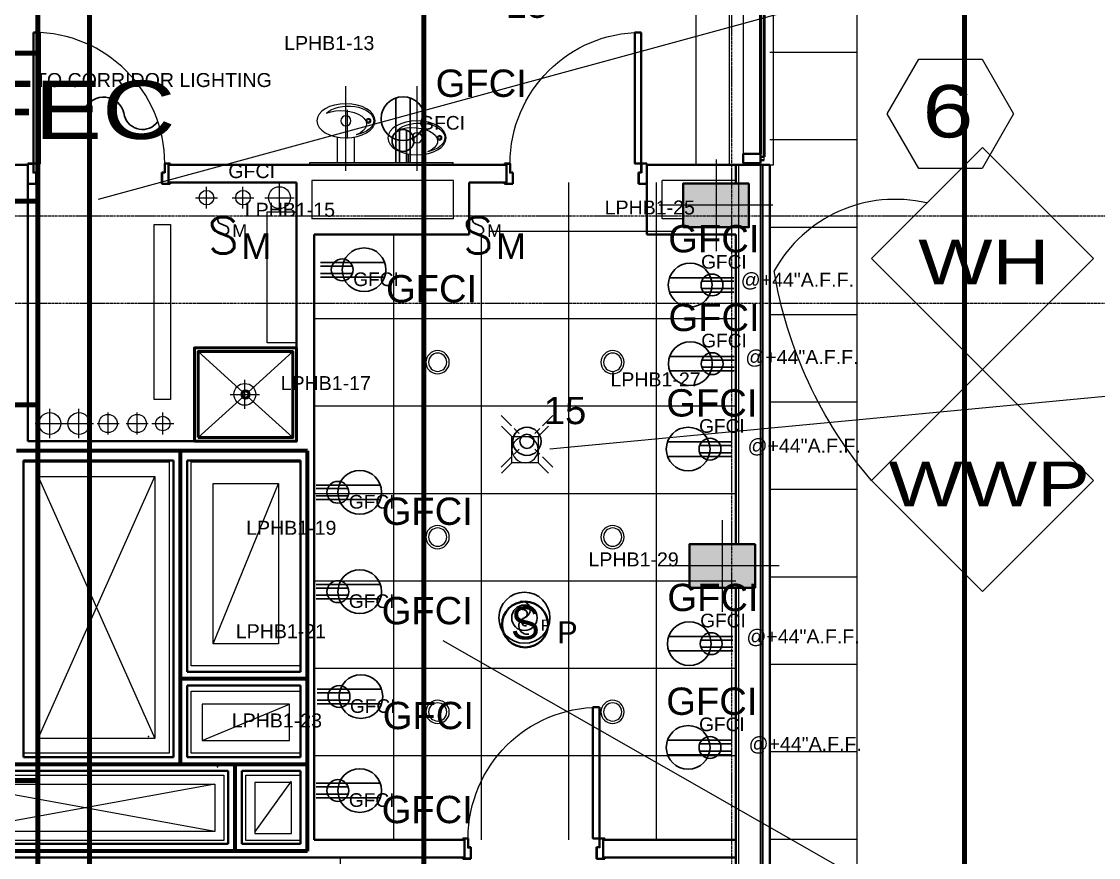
# Model space of a CAD drawing. Header units: inches. Extents: x -40190 to 0, y -3216 to 2257.
# Drawn here: x -28399.5 to -28104.1, y 751 to 980.5 of the extents above; entities that cross this region are included whole.
import ezdxf
from ezdxf.enums import TextEntityAlignment as Align

# ---------------------------------------------------------------- set-up
doc = ezdxf.new("R2010")
doc.units = ezdxf.units.IN
doc.header["$LTSCALE"] = 0.5
doc.header["$MEASUREMENT"] = 0
doc.linetypes.add('A113$0$CENTER', pattern=[2, 1.25, -0.25, 0.25, -0.25])
doc.linetypes.add('A113$0$DGN Style 4', pattern=[277.835214, 138.830838, -69.415419, 0.173539, -69.415419])
for name, color, linetype in [('0 @ 48', 7, 'Continuous'), ('0 @ 96', 7, 'Continuous'), ('A113$0$A roof pave', 8, 'Continuous'), ('A113$0$A-ANNO-IDEN', 8, 'Continuous'), ('A113$0$A-ANNO-PATT-13-14', 8, 'Continuous'), ('A113$0$A-ANNO-TEXT', 8, 'Continuous'), ('A113$0$A-COLS-COLS13-14', 8, 'Continuous'), ('A113$0$A-DOOR', 8, 'Continuous'), ('A113$0$A-DOOR-FRAM', 8, 'Continuous'), ('A113$0$A-FLOR-CURB', 8, 'Continuous'), ('A113$0$A-FLOR-PFIX', 8, 'Continuous'), ('A113$0$A-FLOR-SLAB', 8, 'Continuous'), ('A113$0$A-FLOR-SLEEVE', 8, 'Continuous'), ('A113$0$A-FLOR-SPCL', 8, 'Continuous'), ('A113$0$A-FLOR-STRS', 8, 'Continuous'), ('A113$0$A-GLAZ', 8, 'Continuous'), ('A113$0$A-GRID-GRDP0-15', 8, 'Continuous'), ('A113$0$A-HVAC-RDFF', 8, 'Continuous'), ('A113$0$A-WALL-EXTR', 8, 'Continuous'), ('A113$0$A-WALL-FIRE', 8, 'Continuous'), ('A113$0$A-WALL-FULL-EXTR', 8, 'Continuous'), ('A113$0$A-WALL-FULL-INTR', 8, 'Continuous'), ('A113$0$A-WALL-INTR', 8, 'Continuous'), ('A113$0$M-HVAC-Supp', 8, 'Continuous'), ('A613$0$A-ANNO-REVS-BULL', 8, 'Continuous'), ('A613$0$A-CLNG-LITE', 3, 'Continuous'), ('A613$0$A-CLNG-PATT', 8, 'Continuous'), ('A613$0$br613 - E-Lite', 8, 'Continuous'), ('A613$0$Level 30', 8, 'Continuous'), ('E-FIRE', 234, 'Continuous'), ('E-FIRE @ 48', 234, 'Continuous'), ('E-FIRE @ 96', 234, 'Continuous'), ('E-Lite-Circ', 52, 'Continuous'), ('E-Lite-Swch', 53, 'Continuous'), ('E-Lite-Swch @ 48', 53, 'Continuous'), ('E-Lite-Swch @ 96', 53, 'Continuous'), ('E-Powr-Devc', 233, 'Continuous'), ('E-Powr-Devc @ 48', 233, 'Continuous'), ('E-Powr-Devc @ 96', 233, 'Continuous'), ('E-TEXT', 6, 'Continuous'), ('XREF', 7, 'Continuous')]:
    doc.layers.add(name, color=color, linetype=linetype)
doc.layers.add('E-Fire-Covr', color=240, linetype='Continuous', lineweight=70, plot=False)
doc.styles.add('A113$0$style-Arial', font='arial.ttf')
doc.styles.add('A113$0$style-WORKING', font='WORKING.shx')
doc.styles.add('A613$0$style-Arial', font='arial.ttf')
doc.styles.add('M08', font='arial.ttf', dxfattribs={"height": 7.68})
doc.styles.add('MAMEP ANNO', font='arial.ttf', dxfattribs={"height": 0.101562})
doc.styles.get("Standard").update_dxf_attribs({"font": 'simplex.shx'})

# ---------------------------------------------------------------- blocks, each defined once
blk = doc.blocks.new('A113$0$roof5win_24')
at = {"layer": 'A113$0$A-GLAZ', "linetype": 'Continuous', "lineweight": 30}
for p, q in [((4.75, 0), (0, 0)), ((0, 0), (0, -2.5)), ((4.75, 0), (4.75, -2.5)), ((4.75, -2.5), (0, -2.5)), ((5.75, -0.81), (4.75, -0.81)), ((5.75, -1.69), (4.75, -1.69))]:
    blk.add_line(p, q, dxfattribs=at)
at = {"layer": 'A113$0$A-GLAZ', "linetype": 'Continuous', "lineweight": 0}
for p, q in [((0, -2.5), (0, -59.19)), ((5.75, -1.69), (5.75, -0.81))]:
    blk.add_line(p, q, dxfattribs=at)
at = {"layer": 'A113$0$A-GLAZ', "linetype": 'Continuous', "lineweight": 40}
for p, q in [((4.75, -2.5), (4.75, -59.19)), ((5.75, -1.69), (5.75, -60))]:
    blk.add_line(p, q, dxfattribs=at)
blk = doc.blocks.new('A113$0$36D478_15')
at = {"layer": 'A113$0$A-DOOR', "linetype": 'Continuous', "lineweight": 0}
blk.add_arc((0.85, 5.25), 36, 0, 90, dxfattribs=at)
at = {"layer": 'A113$0$A-DOOR', "linetype": 'Continuous', "lineweight": 30}
blk.add_3dface([(0.85, 41.25), (2.6, 41.25), (2.6, 5.25), (0.85, 5.25)], dxfattribs=at)
at = {"layer": 'A113$0$A-DOOR-FRAM', "linetype": 'Continuous', "lineweight": 30}
for p, q in [((-0.65, 5.25), (0.85, 5.25)), ((-0.65, 5.25), (-0.65, 4.88)), ((0.85, 5.25), (0.85, 2.83)), ((38.35, 5.25), (36.85, 5.25)), ((36.85, 5.25), (36.85, 2.83)), ((38.35, 5.25), (38.35, 4.88)), ((-0.65, -0.37), (-0.65, 0)), ((0.85, 2.83), (1.6, 2.83)), ((1.6, 2.83), (1.6, -0.37)), ((36.85, 2.83), (36.1, 2.83)), ((36.1, 2.83), (36.1, -0.37)), ((38.35, -0.37), (38.35, 0)), ((1.6, -0.37), (-0.65, -0.37)), ((36.1, -0.37), (38.35, -0.37))]:
    blk.add_line(p, q, dxfattribs=at)
at = {"layer": 'A113$0$A-DOOR-FRAM', "linetype": 'Continuous', "lineweight": 13}
for p, q in [((-0.65, 4.88), (-0.5, 4.88)), ((-0.5, 5.1), (0.7, 5.1)), ((-0.5, 5.1), (-0.5, 4.88)), ((0.7, 5.1), (0.7, 2.68)), ((38.2, 5.1), (37, 5.1)), ((37, 5.1), (37, 2.68)), ((38.2, 5.1), (38.2, 4.88)), ((38.35, 4.88), (38.2, 4.88)), ((-0.5, 0), (-0.65, 0)), ((-0.5, -0.22), (-0.5, 0)), ((0.7, 2.68), (1.45, 2.68)), ((1.45, 2.68), (1.45, -0.22)), ((37, 2.68), (36.25, 2.68)), ((36.25, 2.68), (36.25, -0.22)), ((38.2, -0.22), (38.2, 0)), ((38.2, 0), (38.35, 0)), ((1.45, -0.22), (-0.5, -0.22)), ((36.25, -0.22), (38.2, -0.22))]:
    blk.add_line(p, q, dxfattribs=at)
blk = doc.blocks.new('A113$0$36D478_19')
at = {"layer": 'A113$0$A-DOOR', "linetype": 'Continuous', "lineweight": 0, "extrusion": (0, 0, -1)}
blk.add_arc((0.85, 5.25), 36, 0, 90, dxfattribs=at)
at = {"layer": 'A113$0$A-DOOR', "linetype": 'Continuous', "lineweight": 30}
blk.add_3dface([(-0.85, 41.25), (-2.6, 41.25), (-2.6, 5.25), (-0.85, 5.25)], dxfattribs=at)
at = {"layer": 'A113$0$A-DOOR-FRAM', "linetype": 'Continuous', "lineweight": 30}
for p, q in [((-38.35, 5.25), (-36.85, 5.25)), ((-38.35, 5.25), (-38.35, 4.88)), ((-36.85, 5.25), (-36.85, 2.83)), ((0.65, 5.25), (-0.85, 5.25)), ((-0.85, 5.25), (-0.85, 2.83)), ((0.65, 5.25), (0.65, 4.88)), ((-38.35, -0.37), (-38.35, 0)), ((-36.85, 2.83), (-36.1, 2.83)), ((-36.1, 2.83), (-36.1, -0.37)), ((-0.85, 2.83), (-1.6, 2.83)), ((-1.6, 2.83), (-1.6, -0.37)), ((0.65, -0.37), (0.65, 0)), ((-36.1, -0.37), (-38.35, -0.37)), ((-1.6, -0.37), (0.65, -0.37))]:
    blk.add_line(p, q, dxfattribs=at)
at = {"layer": 'A113$0$A-DOOR-FRAM', "linetype": 'Continuous', "lineweight": 13}
for p, q in [((-38.35, 4.88), (-38.2, 4.88)), ((-38.2, 5.1), (-37, 5.1)), ((-38.2, 5.1), (-38.2, 4.88)), ((-37, 5.1), (-37, 2.68)), ((0.5, 5.1), (-0.7, 5.1)), ((-0.7, 5.1), (-0.7, 2.68)), ((0.5, 5.1), (0.5, 4.88)), ((0.65, 4.88), (0.5, 4.88)), ((-38.2, 0), (-38.35, 0)), ((-38.2, -0.22), (-38.2, 0)), ((-37, 2.68), (-36.25, 2.68)), ((-36.25, 2.68), (-36.25, -0.22)), ((-0.7, 2.68), (-1.45, 2.68)), ((-1.45, 2.68), (-1.45, -0.22)), ((0.5, -0.22), (0.5, 0)), ((0.5, 0), (0.65, 0)), ((-36.25, -0.22), (-38.2, -0.22)), ((-1.45, -0.22), (0.5, -0.22))]:
    blk.add_line(p, q, dxfattribs=at)
blk = doc.blocks.new('*U606')
at = {"layer": 'A113$0$A-FLOR-SLAB', "linetype": 'Continuous', "lineweight": 0}
blk.add_3dface([(-7.5, 9), (7.5, 9), (7.5, -9), (-7.5, -9)], dxfattribs=at)
at = {"layer": 'A113$0$A-HVAC-RDFF', "lineweight": 0}
blk.add_line((-5, -6.66), (5, 7.34), dxfattribs=at)
at = {"layer": 'A113$0$A-HVAC-RDFF', "lineweight": 13}
blk.add_3dface([(5, 7), (-5, 7), (-5, -7), (5, -7)], dxfattribs=at)
blk = doc.blocks.new('*U607')
at = {"layer": 'A113$0$A-FLOR-SLAB', "linetype": 'Continuous', "lineweight": 0}
blk.add_3dface([(-15, 8.5), (15, 8.5), (15, -8.5), (-15, -8.5)], dxfattribs=at)
at = {"layer": 'A113$0$A-HVAC-RDFF', "lineweight": 0}
blk.add_line((-12, -5), (12, 5), dxfattribs=at)
at = {"layer": 'A113$0$A-HVAC-RDFF', "lineweight": 13}
blk.add_3dface([(12, 5), (-12, 5), (-12, -5), (12, -5)], dxfattribs=at)
blk = doc.blocks.new('*U608')
at = {"layer": 'A113$0$A-FLOR-SLAB', "linetype": 'Continuous', "lineweight": 0}
blk.add_3dface([(-15, 28), (15, 28), (15, -28), (-15, -28)], dxfattribs=at)
at = {"layer": 'A113$0$A-HVAC-RDFF', "lineweight": 0}
blk.add_line((-9, -22), (9, 22), dxfattribs=at)
at = {"layer": 'A113$0$A-HVAC-RDFF', "lineweight": 13}
blk.add_3dface([(-9, 22), (9, 22), (9, -22), (-9, -22)], dxfattribs=at)
blk = doc.blocks.new('*U609')
at = {"layer": 'A113$0$A-FLOR-SLAB', "linetype": 'Continuous', "lineweight": 0}
blk.add_3dface([(-20, 40), (20, 40), (20, -40), (-20, -40)], dxfattribs=at)
at = {"layer": 'A113$0$A-HVAC-RDFF', "lineweight": 0}
for p, q in [((-16, -36), (16, 36)), ((-16, 36), (16, -36))]:
    blk.add_line(p, q, dxfattribs=at)
blk.add_point((14.28, -35.44), dxfattribs=at)
at = {"layer": 'A113$0$A-HVAC-RDFF', "lineweight": 13}
blk.add_3dface([(-16, 36), (16, 36), (16, -36), (-16, -36)], dxfattribs=at)
blk = doc.blocks.new('*U614')
at = {"layer": 'A113$0$A-FLOR-PFIX', "linetype": 'A113$0$DGN Style 4', "lineweight": 0}
for p, q in [((-9.75, -11.62), (-9.75, 11.62)), ((9.75, -11.62), (9.75, 11.62))]:
    blk.add_line(p, q, dxfattribs=at)
at = {"layer": 'A113$0$A-FLOR-PFIX', "linetype": 'Continuous', "lineweight": 13}
for p, q in [((-3.93, 1.61), (-3.93, 2.6)), ((-2.91, 2.1), (-3.93, 2.6)), ((-3.93, 1.61), (-2.91, 2.1)), ((-12.06, -9.38), (-12.06, -2.38)), ((-7.44, -9.38), (-7.44, -2.38)), ((15.57, -3.08), (15.57, -2.09)), ((16.59, -2.58), (15.57, -2.09)), ((15.57, -3.08), (16.59, -2.58)), ((7.44, -9.38), (7.44, -7.07)), ((12.06, -9.38), (12.06, -7.07)), ((-19.62, -9.38), (19.63, -9.38)), ((-19.62, -10.01), (-19.62, -9.38)), ((-19.62, -10.01), (19.63, -10.01)), ((19.63, -10.01), (19.63, -9.38))]:
    blk.add_line(p, q, dxfattribs=at)
at = {"layer": 'A113$0$A-FLOR-PFIX', "linetype": 'Continuous', "lineweight": 13, "extrusion": (0, 0, -1)}
for centre, radius in [((9.75, 2.1), 1.38), ((3.54, 2.1), 0.63), ((-9.75, -2.58), 1.38), ((-15.96, -2.58), 0.63)]:
    blk.add_circle(centre, radius, dxfattribs=at)
for centre in [(-9.75, 2.1), (9.75, -2.58)]:
    blk.add_ellipse(centre, major_axis=(8, 0), ratio=0.585946, dxfattribs=at)
for centre, major_axis, ratio, start_param, end_param in [((-9.12, 2.1), (-7, 0), 0.579895, 0.54426, 4.392868), ((-11.05, 1.21), (-6.95, 0), 0.529869, 0.947442, 4.07663), ((10.38, -2.58), (-7, 0), 0.579895, 0.54426, 4.392868), ((8.45, -3.47), (-6.95, 0), 0.529869, 0.947442, 4.07663)]:
    blk.add_ellipse(centre, major_axis=major_axis, ratio=ratio, start_param=start_param, end_param=end_param, dxfattribs=at)
blk = doc.blocks.new('*D625', base_point=(0, 0))
at = {"layer": 'A113$0$A-FLOR-SLEEVE', "linetype": 'Continuous', "lineweight": 0}
for p, q in [((0, -3), (0, 3)), ((-3, 0), (3, 0))]:
    blk.add_line(p, q, dxfattribs=at)
blk = doc.blocks.new('*U624')
at = {"layer": 'A113$0$A-FLOR-SLEEVE', "linetype": 'Continuous', "lineweight": 13}
blk.add_circle((0, 0), 2, dxfattribs=at)
at = {"layer": 'A113$0$A-FLOR-SLEEVE', "linetype": 'Continuous', "lineweight": 0}
blk.add_blockref('*D625', (0, 0), dxfattribs=at)
blk = doc.blocks.new('*D616', base_point=(0, 0))
at = {"layer": 'A113$0$A-FLOR-SLEEVE', "linetype": 'Continuous', "lineweight": 0}
for p, q in [((0, -4), (0, 4)), ((-4, 0), (4, 0))]:
    blk.add_line(p, q, dxfattribs=at)
blk = doc.blocks.new('*U615')
at = {"layer": 'A113$0$A-FLOR-SLEEVE', "linetype": 'Continuous', "lineweight": 13}
blk.add_circle((0, 0), 3, dxfattribs=at)
at = {"layer": 'A113$0$A-FLOR-SLEEVE', "linetype": 'Continuous', "lineweight": 0}
blk.add_blockref('*D616', (0, 0), dxfattribs=at)
blk = doc.blocks.new('*D627', base_point=(0, 0))
at = {"layer": 'A113$0$A-FLOR-SLEEVE', "linetype": 'Continuous', "lineweight": 0}
for p, q in [((0, -3), (0, 3)), ((-3, 0), (3, 0))]:
    blk.add_line(p, q, dxfattribs=at)
blk = doc.blocks.new('*U626')
at = {"layer": 'A113$0$A-FLOR-SLEEVE', "linetype": 'Continuous', "lineweight": 13}
blk.add_circle((0, 0), 2.5, dxfattribs=at)
at = {"layer": 'A113$0$A-FLOR-SLEEVE', "linetype": 'Continuous', "lineweight": 0}
blk.add_blockref('*D627', (0, 0), dxfattribs=at)
blk = doc.blocks.new('A113')
at = {"layer": 'A113$0$A roof pave', "lineweight": 13}
blk.add_line((-21386.535, 204.0948, -2660.425), (-21386.535, 1091.4901, -2660.425), dxfattribs=at)
at = {"layer": 'A113$0$A roof pave', "lineweight": 0}
for p, q in [((-21410.535, 972.0948, -2660.425), (-21386.535, 972.0948, -2660.425)), ((-21410.535, 948.0948, -2660.425), (-21386.535, 948.0948, -2660.425)), ((-21410.535, 924.0948, -2660.425), (-21386.535, 924.0948, -2660.425)), ((-21410.535, 900.0948, -2660.425), (-21386.535, 900.0948, -2660.425)), ((-21410.535, 876.0948, -2660.425), (-21386.535, 876.0948, -2660.425)), ((-21410.535, 852.0948, -2660.425), (-21386.535, 852.0948, -2660.425)), ((-21410.535, 828.0948, -2660.425), (-21386.535, 828.0948, -2660.425)), ((-21410.535, 804.0948, -2660.425), (-21386.535, 804.0948, -2660.425)), ((-21410.535, 780.0948, -2660.425), (-21386.535, 780.0948, -2660.425)), ((-21410.535, 756.0948, -2660.425), (-21386.535, 756.0948, -2660.425))]:
    blk.add_line(p, q, dxfattribs=at)
at = {"layer": 'A113$0$A-ANNO-IDEN', "lineweight": 0}
blk.add_line((-21018.6611, 905.9973), (-21470.8857, 863.0899), dxfattribs=at)
at = {"layer": 'A113$0$A-ANNO-IDEN', "lineweight": 0, "flags": 128}
blk.add_lwpolyline([(-20960.3647, 1090.6404), (-21012.3534, 1090.6404), (-21594.7101, 931.6173)], dxfattribs=at)
at = {"layer": 'A113$0$A-ANNO-PATT-13-14', "lineweight": 0}
for points in [[(-21434.2609, 936.0599, -4909.5523), (-21434.2609, 924.06, -4909.5523), (-21416.2609, 936.0599, -4909.5523), (-21416.2609, 924.06, -4909.5523)], [(-21432.5351, 837.0599, -4909.5523), (-21432.5351, 825.06, -4909.5523), (-21414.5351, 837.0599, -4909.5523), (-21414.5351, 825.06, -4909.5523)]]:
    blk.add_solid(points, dxfattribs=at)
at = {"layer": 'A113$0$A-ANNO-TEXT', "lineweight": 0}
blk.add_line((-21500.2444, 810.626), (-21261.7855, 674.4757), dxfattribs=at)
blk.add_ellipse((-21376.0587, 893.7074), major_axis=(-37.9984, 0), ratio=0.99992395, start_param=4.48249437, end_param=5.77908555, dxfattribs=at)
at = {"layer": 'A113$0$A-ANNO-TEXT', "lineweight": 0, "extrusion": (0, 0, -1)}
blk.add_ellipse((-21292.8454, 931.1367), major_axis=(-63.8346, 99.3284), ratio=0.99964664, start_param=4.57727747, end_param=5.12113066, dxfattribs=at)
at = {"layer": 'A113$0$A-ANNO-TEXT', "lineweight": 13}
for points in [[(-21352.1645, 884.9973), (-21321.6939, 915.4679), (-21352.1645, 945.9386), (-21382.6351, 915.4679)], [(-21352.1645, 824.056), (-21321.6939, 854.5266), (-21352.1645, 884.9973), (-21382.6351, 854.5266)]]:
    blk.add_3dface(points, dxfattribs=at)
at = {"layer": 'A113$0$A-COLS-COLS13-14', "lineweight": 13}
for p, q in [((-21425.2609, 942.6353, -4909.5523), (-21425.2609, 917.4846, -4909.5523)), ((-21409.6856, 930.06, -4909.5523), (-21440.8362, 930.06, -4909.5523)), ((-21423.5351, 843.6353, -4909.5523), (-21423.5351, 818.4846, -4909.5523)), ((-21407.9597, 831.06, -4909.5523), (-21439.1104, 831.06, -4909.5523))]:
    blk.add_line(p, q, dxfattribs=at)
at = {"layer": 'A113$0$A-COLS-COLS13-14', "lineweight": 30}
for points in [[(-21416.2609, 936.0599, -4909.5523), (-21416.2609, 924.06, -4909.5523), (-21434.2609, 924.06, -4909.5523), (-21434.2609, 936.0599, -4909.5523)], [(-21414.5351, 837.0599, -4909.5523), (-21414.5351, 825.06, -4909.5523), (-21432.5351, 825.06, -4909.5523), (-21432.5351, 837.0599, -4909.5523)]]:
    blk.add_3dface(points, dxfattribs=at)
at = {"layer": 'A113$0$A-FLOR-CURB', "lineweight": 0}
for p, q in [((-21419.0344, 837.0599, 1992.7541), (-21419.0341, 941.1564, 1992.7541)), ((-21413.0357, 437.6309, 1992.7541), (-21413.0341, 941.1564, 1992.7541)), ((-21419.0348, 710.0949, 1992.7541), (-21419.0344, 825.06, 1992.7541))]:
    blk.add_line(p, q, dxfattribs=at)
at = {"layer": 'A113$0$A-FLOR-PFIX', "lineweight": 0}
for p, q in [((-21567.3299, 889.9231, 1992.7541), (-21555.1029, 878.8026, 1992.7541)), ((-21541.3513, 889.9231, 1992.7541), (-21553.5939, 878.7883, 1992.7541)), ((-21555.0873, 877.43, 1992.7541), (-21567.3299, 866.2952, 1992.7541)), ((-21553.5862, 877.423, 1992.7541), (-21541.3513, 866.2952, 1992.7541))]:
    blk.add_line(p, q, dxfattribs=at)
at = {"layer": 'A113$0$A-FLOR-PFIX', "lineweight": 40}
blk.add_circle((-21554.3406, 878.1092, 1992.7541), 1.0105, dxfattribs=at)
for points in [[(-21568.3299, 865.2952, 1992.7541), (-21540.3513, 865.2952, 1992.7541), (-21540.3513, 890.9231, 1992.7541), (-21568.3299, 890.9231, 1992.7541)], [(-21567.3299, 866.2952, 1992.7541), (-21541.3513, 866.2952, 1992.7541), (-21541.3513, 889.9231, 1992.7541), (-21567.3299, 889.9231, 1992.7541)]]:
    blk.add_3dface(points, dxfattribs=at)
at = {"layer": 'A113$0$A-FLOR-SLAB', "lineweight": 0}
blk.add_point((-21562.0442, 775.9104, 1992.7541), dxfattribs=at)
blk.add_3dface([(-21636.2736, 773.6574, 1992.7541), (-21560.2736, 773.6574, 1992.7541), (-21560.2736, 755.6574, 1992.7541), (-21636.2736, 755.6574, 1992.7541)], dxfattribs=at)
at = {"layer": 'A113$0$A-FLOR-SPCL', "lineweight": 13}
blk.add_3dface([(-21548.3568, 928.2854, 1992.7541), (-21540.3568, 928.2854, 1992.7541), (-21540.3568, 892.2854, 1992.7541), (-21548.3568, 892.2854, 1992.7541)], dxfattribs=at)
at = {"layer": 'A113$0$A-FLOR-STRS', "lineweight": 13}
blk.add_line((-21528.3576, 751.0246, 1992.7541), (-21528.3576, 665.0179, 1992.7541), dxfattribs=at)
at = {"layer": 'A113$0$A-GLAZ', "lineweight": 30}
for p, q in [((-21413.035, 944.1543, 1992.7541), (-21417.785, 944.1543, 1992.7541)), ((-21417.785, 944.1543, 1992.7541), (-21417.785, 941.6543, 1992.7541)), ((-21413.035, 944.1543, 1992.7541), (-21413.035, 941.6543, 1992.7541)), ((-21412.035, 943.3418, 1992.7541), (-21413.035, 943.3418, 1992.7541)), ((-21412.035, 942.4668, 1992.7541), (-21413.035, 942.4668, 1992.7541)), ((-21413.035, 941.6543, 1992.7541), (-21417.785, 941.6543, 1992.7541))]:
    blk.add_line(p, q, dxfattribs=at)
at = {"layer": 'A113$0$A-GLAZ', "lineweight": 0}
blk.add_line((-21412.035, 942.4668, 1992.7541), (-21412.035, 943.3418, 1992.7541), dxfattribs=at)
at = {"layer": 'A113$0$A-GRID-GRDP0-15', "linetype": 'A113$0$CENTER', "lineweight": 0}
for p, q in [((-21421.0236, 2113.2362), (-21421.0236, -676.9042)), ((-24110.5721, 927.1574), (-20437.5384, 927.1574)), ((-23884.5631, 903.1574), (-20364.9322, 903.1574))]:
    blk.add_line(p, q, dxfattribs=at)
at = {"layer": 'A113$0$A-HVAC-RDFF', "lineweight": 0}
for p, q in [((-21562.7736, 758.1574, 1992.7541), (-21633.7736, 771.1574, 1992.7541)), ((-21562.7736, 771.1574, 1992.7541), (-21633.7736, 758.1574, 1992.7541))]:
    blk.add_line(p, q, dxfattribs=at)
at = {"layer": 'A113$0$A-WALL-EXTR', "lineweight": 0}
for p, q in [((-21409.5349, 941.1564, 1992.7541), (-21409.5349, 1101.4865, 1992.7541)), ((-21410.5349, 941.1564, 1992.7541), (-21409.5349, 941.1564, 1992.7541))]:
    blk.add_line(p, q, dxfattribs=at)
at = {"layer": 'A113$0$A-WALL-FIRE', "lineweight": 53}
for p, q in [((-21537.3568, 862.6493, 1992.7541), (-21617.1172, 862.6493, 1992.7541)), ((-21572.2318, 862.6493, 1992.7541), (-21572.2318, 776.6493, 1992.7541)), ((-21537.3568, 752.7746, 1992.7541), (-21537.3568, 862.6493, 1992.7541)), ((-21572.2318, 800.1493, 1992.7541), (-21537.3568, 800.1493, 1992.7541)), ((-21645.4998, 776.6493, 1992.7541), (-21537.3568, 776.6493, 1992.7541)), ((-21557.2317, 776.6493, 1992.7541), (-21557.2328, 752.7746, 1992.7541)), ((-21537.3568, 752.7746, 1992.7541), (-21645.5009, 752.7746, 1992.7541))]:
    blk.add_line(p, q, dxfattribs=at)
at = {"layer": 'A113$0$A-WALL-FULL-EXTR', "lineweight": 30}
for p, q in [((-21410.5349, 941.1564, 1992.7541), (-21444.2609, 941.1564, 1992.7541)), ((-21419.7849, 936.0599, 1992.7541), (-21419.7849, 941.1564, 1992.7541)), ((-21412.5353, 694.1298, 1992.7541), (-21412.5349, 941.1564, 1992.7541)), ((-21410.5353, 694.1298, 1992.7541), (-21410.5349, 941.1564, 1992.7541)), ((-21419.7851, 837.0599, 1992.7541), (-21419.7849, 922.06, 1992.7541)), ((-21419.7853, 710.0949, 1992.7541), (-21419.7851, 825.06, 1992.7541))]:
    blk.add_line(p, q, dxfattribs=at)
at = {"layer": 'A113$0$A-WALL-FULL-EXTR', "lineweight": 0}
for p, q in [((-21497.2629, 936.9064, 1992.7541), (-21536.1055, 936.9064, 1992.7541)), ((-21536.1055, 936.9064, 1992.7541), (-21536.1048, 926.31, 1992.7541)), ((-21497.2629, 926.31, 1992.7541), (-21497.2629, 936.9063, 1992.7541)), ((-21440.0109, 926.31, 1992.7541), (-21440.0109, 936.9064, 1992.7541)), ((-21419.7849, 936.9064, 1992.7541), (-21440.0109, 936.9064, 1992.7541)), ((-21434.2609, 926.31, 1992.7541), (-21440.0109, 926.31, 1992.7541))]:
    blk.add_line(p, q, dxfattribs=at)
at = {"layer": 'A113$0$A-WALL-FULL-INTR', "lineweight": 30}
for p, q in [((-21622.7737, 941.1563, 1992.7541), (-21613.9915, 941.1563, 1992.7541)), ((-21613.9915, 941.1563, 1992.7541), (-21613.9915, 865.2952, 1992.7541)), ((-21482.7629, 941.1564, 1992.7541), (-21575.4895, 941.1563, 1992.7541)), ((-21575.4895, 936.2811, 1992.7541), (-21575.4895, 941.1563, 1992.7541)), ((-21482.7629, 936.2845, 1992.7541), (-21482.7629, 941.1564, 1992.7541)), ((-21444.2609, 922.06, 1992.7541), (-21444.2609, 941.1564, 1992.7541)), ((-21540.3554, 936.2811, 1992.7541), (-21575.4895, 936.2811, 1992.7541)), ((-21540.3554, 936.2811, 1992.7541), (-21540.3513, 865.2952, 1992.7541)), ((-21493.0129, 936.2845, 1992.7541), (-21482.7629, 936.2845, 1992.7541)), ((-21493.0129, 922.06, 1992.7541), (-21493.0129, 936.2845, 1992.7541)), ((-21535.4818, 755.8996, 1992.7541), (-21535.4818, 922.06, 1992.7541)), ((-21493.0129, 922.06, 1992.7541), (-21535.4818, 922.06, 1992.7541)), ((-21419.7849, 922.06, 1992.7541), (-21444.2609, 922.06, 1992.7541)), ((-21540.3485, 867.293, 1992.7541), (-21540.3485, 865.2952, 1992.7541)), ((-21613.9915, 865.2952, 1992.7541), (-21540.3513, 865.2952, 1992.7541)), ((-21615.2422, 860.0243, 1992.7541), (-21615.2421, 778.5243, 1992.7541)), ((-21574.1068, 860.0243, 1992.7541), (-21615.2422, 860.0243, 1992.7541)), ((-21574.1068, 860.0243, 1992.7541), (-21574.1068, 778.5243, 1992.7541)), ((-21570.3568, 860.0243, 1992.7541), (-21570.3568, 802.0243, 1992.7541)), ((-21539.2318, 860.0243, 1992.7541), (-21570.3568, 860.0243, 1992.7541)), ((-21539.2318, 802.0243, 1992.7541), (-21539.2318, 860.0243, 1992.7541)), ((-21570.3568, 802.0243, 1992.7541), (-21539.2318, 802.0243, 1992.7541)), ((-21570.3568, 798.2743, 1992.7541), (-21539.2318, 798.2743, 1992.7541)), ((-21570.3568, 798.2743, 1992.7541), (-21570.3568, 778.5243, 1992.7541)), ((-21539.2318, 778.5242, 1992.7541), (-21539.2318, 798.2743, 1992.7541)), ((-21615.2421, 778.5243, 1992.7541), (-21574.1068, 778.5243, 1992.7541)), ((-21570.3568, 778.5243, 1992.7541), (-21539.2318, 778.5242, 1992.7541)), ((-21643.6249, 774.7743, 1992.7541), (-21559.1068, 774.7743, 1992.7541)), ((-21559.1068, 774.7743, 1992.7541), (-21559.1077, 754.7746, 1992.7541)), ((-21555.3568, 774.7743, 1992.7541), (-21555.3577, 754.7746, 1992.7541)), ((-21555.3568, 774.7743, 1992.7541), (-21539.2318, 774.7742, 1992.7541)), ((-21539.2318, 754.7746, 1992.7541), (-21539.2318, 774.7742, 1992.7541)), ((-21559.1077, 754.7746, 1992.7541), (-21643.6258, 754.7746, 1992.7541)), ((-21539.2318, 754.7746, 1992.7541), (-21555.3577, 754.7746, 1992.7541)), ((-21535.4818, 755.8996, 1992.7541), (-21494.2629, 755.8996, 1992.7541)), ((-21494.2629, 751.0244, 1992.7541), (-21494.2629, 755.8996, 1992.7541)), ((-21456.2609, 751.0245, 1992.7541), (-21456.2609, 755.8997, 1992.7541)), ((-21456.2609, 755.8997, 1992.7541), (-21419.7852, 755.8997, 1992.7541)), ((-21643.626, 751.0248, 1992.7541), (-21494.2629, 751.0245, 1992.7541)), ((-21456.2609, 751.0247, 1992.7541), (-21419.7852, 751.0247, 1992.7541))]:
    blk.add_line(p, q, dxfattribs=at)
at = {"layer": 'A113$0$A-WALL-FULL-INTR', "lineweight": 0}
blk.add_line((-21497.2629, 926.31, 1992.7541), (-21536.1048, 926.31, 1992.7541), dxfattribs=at)
at = {"layer": 'A113$0$A-WALL-INTR', "lineweight": 0}
blk.add_line((-21421.5349, 941.1564, 1992.7541), (-21421.5349, 1089.4865, 1992.7541), dxfattribs=at)
at = {"layer": 'A113$0$M-HVAC-Supp', "lineweight": 13, "ltscale": 5.29435e-09}
blk.add_3dface([(-21633.7736, 771.1574, 1992.7541), (-21562.7736, 771.1574, 1992.7541), (-21562.7736, 758.1574, 1992.7541), (-21633.7736, 758.1574, 1992.7541)], dxfattribs=at)
at = {"layer": 'A113$0$A-DOOR', "lineweight": 0}
for name, p in [('A113$0$36D478_15', (-21613.3434, 936.2812, 1992.7541)), ('A113$0$36D478_19', (-21444.909, 936.2812, 1992.7541)), ('A113$0$36D478_19', (-21456.409, 751.0246, 1992.7541))]:
    blk.add_blockref(name, p, dxfattribs=at)
at = {"layer": 'A113$0$A-FLOR-PFIX', "lineweight": 13}
blk.add_blockref('*U614', (-21517.0238, 951.1657, 1992.7541), dxfattribs=at)
at = {"layer": 'A113$0$A-FLOR-SLEEVE', "lineweight": 13}
for name, p in [('*U624', (-21565.0236, 932.1574, 1992.7541)), ('*U624', (-21555.0236, 932.1574, 1992.7541)), ('*U615', (-21545.0236, 932.1572, 1992.7541)), ('*U615', (-21554.5236, 878.1572, 1992.7541)), ('*U615', (-21608.0236, 870.1572, 1992.7541)), ('*U615', (-21600.0236, 870.1572, 1992.7541)), ('*U626', (-21592.0235, 870.1573, 1992.7541)), ('*U626', (-21584.0235, 870.1573, 1992.7541)), ('*U624', (-21577.0236, 870.1574, 1992.7541))]:
    blk.add_blockref(name, p, dxfattribs=at)
at = {"layer": 'A113$0$A-GLAZ', "lineweight": 30}
blk.add_blockref('A113$0$roof5win_24', (-21417.785, 1003.3452, 1992.7541), dxfattribs=at)
at = {"layer": 'A113$0$A-HVAC-RDFF', "lineweight": 13}
for name, p in [('*U609', (-21595.2319, 819.6493, 1992.7541)), ('*U608', (-21554.232, 831.6495, 1992.7541)), ('*U607', (-21554.2319, 788.1494, 1992.7541)), ('*U606', (-21546.7319, 764.6491, 1992.7541))]:
    blk.add_blockref(name, p, dxfattribs=at)
at = {"layer": 'A113$0$A-ANNO-TEXT', "lineweight": 13, "style": 'A113$0$style-Arial', "width": 1.246875}
blk.add_text('FEC', height=16, dxfattribs=at).set_placement((-21629.2884, 964.2776), align=Align.TOP_LEFT)
at = {"layer": 'A113$0$A-ANNO-TEXT', "lineweight": 13, "style": 'A113$0$style-WORKING', "width": 1.3125}
for s, p in [('WH', (-21369.8153, 908.3575)), ('WWP', (-21377.9572, 847.4162))]:
    blk.add_text(s, height=12.312, dxfattribs=at).set_placement(p)
blk = doc.blocks.new('*U976')
at = {"layer": 'A613$0$A-CLNG-LITE', "linetype": 'Continuous', "lineweight": 0, "extrusion": (0, 0, -1)}
for radius in [3.19, 2.5]:
    blk.add_circle((0, 0), radius, dxfattribs=at)
blk = doc.blocks.new('*U965')
at = {"layer": 'A613$0$A-CLNG-LITE', "linetype": 'Continuous', "lineweight": 0}
for p, q in [((-3.6, 3.6), (-6.46, 6.46)), ((3.6, 3.6), (6.46, 6.46)), ((-3.6, -3.6), (-6.46, -6.46)), ((3.6, -3.6), (6.46, -6.46))]:
    blk.add_line(p, q, dxfattribs=at)
at = {"layer": 'A613$0$A-CLNG-LITE', "linetype": 'Continuous', "lineweight": 0, "extrusion": (0, 0, -1)}
blk.add_circle((0, 0), 3.6, dxfattribs=at)
at = {"layer": 'A613$0$A-CLNG-LITE', "linetype": 'Continuous', "lineweight": 0}
blk.add_3dface([(3.6, -3.6), (-3.6, -3.6), (-3.6, 3.6), (3.6, 3.6)], dxfattribs=at)
blk = doc.blocks.new('*U1002')
at = {"layer": 'A613$0$Level 30', "linetype": 'Continuous', "lineweight": 30}
blk.add_circle((0.01, -0.44), 6.29, dxfattribs=at)
at = {"layer": 'A613$0$Level 30', "linetype": 'Continuous', "lineweight": 30, "style": 'A613$0$style-Arial', "width": 0.95}
blk.add_text('S', height=9, dxfattribs=at).set_placement((-3.91, -4.5))
blk = doc.blocks.new('A613')
at = {"layer": 'A613$0$A-ANNO-REVS-BULL', "lineweight": 13, "flags": 128}
blk.add_lwpolyline([(-21369.62, 970.14), (-21352.3, 970.14), (-21343.64, 955.14), (-21352.3, 940.14), (-21369.62, 940.14), (-21378.28, 955.14), (-21369.62, 970.14)], close=True, dxfattribs=at)
at = {"layer": 'A613$0$A-CLNG-LITE', "lineweight": 0}
blk.add_line((-21526.45, 956.31, 2679.43), (-21526.45, 948.39, 2679.43), dxfattribs=at)
at = {"layer": 'A613$0$A-CLNG-PATT', "lineweight": 13}
blk.add_line((-21430.79, 1080.24, 2679.43), (-21430.79, 941.16, 2679.43), dxfattribs=at)
at = {"layer": 'A613$0$A-CLNG-PATT', "lineweight": 0}
for p, q in [((-21465.63, 755.9, 2679.43), (-21465.63, 936.28, 2679.43)), ((-21441.63, 755.9, 2679.43), (-21441.63, 936.28, 2679.43)), ((-21513.63, 755.9, 2679.43), (-21513.63, 922.06, 2679.43)), ((-21489.63, 755.9, 2679.43), (-21489.63, 922.06, 2679.43)), ((-21487.26, 922.98, 2679.43), (-21436.26, 922.98, 2679.43)), ((-21535.48, 898.98, 2679.43), (-21419.79, 898.98, 2679.43)), ((-21535.48, 874.98, 2679.43), (-21419.79, 874.98, 2679.43)), ((-21535.48, 850.98, 2679.43), (-21419.79, 850.98, 2679.43)), ((-21535.48, 826.98, 2679.43), (-21419.79, 826.98, 2679.43)), ((-21535.48, 802.98, 2679.43), (-21419.79, 802.98, 2679.43)), ((-21535.48, 778.98, 2679.43), (-21419.79, 778.98, 2679.43))]:
    blk.add_line(p, q, dxfattribs=at)
at = {"layer": 'A613$0$br613 - E-Lite', "lineweight": 13}
blk.add_3dface([(-21574.92, 924.79, 2679.43), (-21574.92, 876.79, 2679.43), (-21579.42, 876.79, 2679.43), (-21579.42, 924.79, 2679.43)], dxfattribs=at)
at = {"layer": 'A613$0$A-CLNG-LITE', "lineweight": 0}
for name, p in [('*U976', (-21501.63, 886.98, 2679.43)), ('*U976', (-21453.63, 886.98, 2679.43)), ('*U965', (-21477.63, 862.98, 2679.43)), ('*U976', (-21501.63, 838.98, 2679.43)), ('*U976', (-21453.63, 838.98, 2679.43)), ('*U976', (-21501.63, 790.98, 2679.43)), ('*U976', (-21453.63, 790.98, 2679.43))]:
    blk.add_blockref(name, p, dxfattribs=at)
at = {"layer": 'A613$0$Level 30', "lineweight": 30}
blk.add_blockref('*U1002', (-21477.64, 815.42, 2679.43), dxfattribs=at)
at = {"layer": 'A613$0$A-ANNO-REVS-BULL', "lineweight": 13, "style": 'A613$0$style-Arial', "width": 1.246876}
blk.add_text('6', height=14.4, dxfattribs=at).set_placement((-21361.65, 955.89), align=Align.MIDDLE_CENTER)
blk = doc.blocks.new('FA-StrobeSymbol-Anno')
at = {"color": 0, "linetype": 'ByBlock'}
for p, q in [((-0.0442, 0.0442), (-0.0737, 0.0736)), ((0.0442, 0.0442), (0.0736, 0.0737)), ((-0.0442, -0.0442), (-0.0736, -0.0737)), ((0.0442, -0.0442), (0.0737, -0.0736))]:
    blk.add_line(p, q, dxfattribs=at)
blk.add_circle((0, 0), 0.0403, dxfattribs=at)
blk = doc.blocks.new('*U1236')
at = {"layer": '0 @ 48', "color": 0, "linetype": 'ByBlock', "xscale": 48, "yscale": 48, "zscale": 48}
blk.add_blockref('FA-StrobeSymbol-Anno', (0, 0), dxfattribs=at)
at = {"layer": '0 @ 96', "color": 0, "linetype": 'ByBlock', "xscale": 96, "yscale": 96, "zscale": 96}
blk.add_blockref('FA-StrobeSymbol-Anno', (0, 0), dxfattribs=at)
blk = doc.blocks.new('*U285')
at = {"layer": 'E-Fire-Covr'}
blk.add_lwpolyline([(7.32, 120), (120, 120), (120, -120), (-120, -120), (-120, 120), (-6.6, 120)], dxfattribs=at)
blk.add_blockref('*U1236', (0, 0))
at = {"color": 6, "style": 'MAMEP ANNO'}
blk.add_text('15', height=7.5, dxfattribs=at).set_placement((4.63, 4.71))
at = {"layer": 'E-Fire-Covr', "style": 'MAMEP ANNO'}
blk.add_text('15', height=7.5, dxfattribs=at).set_placement((0, 120), align=Align.MIDDLE_CENTER)
blk = doc.blocks.new('*U288')
at = {"layer": 'E-Fire-Covr'}
blk.add_lwpolyline([(7.24, 184), (180, 184), (180, -176), (-180, -176), (-180, 184), (-7.3, 184)], dxfattribs=at)
blk = doc.blocks.new('LTG-SwitchM-Anno')
at = {"color": 0, "linetype": 'ByBlock'}
blk.add_text('S', height=0.1042, dxfattribs=at).set_placement((0, -0.1094), align=Align.CENTER)
at = {"color": 6, "style": 'MAMEP ANNO'}
blk.add_attdef('SUB', (0.0521, -0.125), '', height=0.0729, dxfattribs=at)
blk = doc.blocks.new('*U1245')
at = {"layer": 'E-Lite-Swch @ 48', "xscale": 48, "yscale": 48, "zscale": 48}
blk.add_blockref('LTG-SwitchM-Anno', (-28344.16, 927.34), dxfattribs=at).add_auto_attribs({'SUB': 'M'})
at = {"layer": 'E-Lite-Swch @ 96', "xscale": 96, "yscale": 96, "zscale": 96}
blk.add_blockref('LTG-SwitchM-Anno', (-28344.16, 927.34), dxfattribs=at).add_auto_attribs({'SUB': 'M'})
blk = doc.blocks.new('*U1246')
at = {"layer": 'E-Lite-Swch @ 48', "xscale": 48, "yscale": 48, "zscale": 48}
blk.add_blockref('LTG-SwitchM-Anno', (-28274.27, 927.34), dxfattribs=at).add_auto_attribs({'SUB': 'M'})
at = {"layer": 'E-Lite-Swch @ 96', "xscale": 96, "yscale": 96, "zscale": 96}
blk.add_blockref('LTG-SwitchM-Anno', (-28274.27, 927.34), dxfattribs=at).add_auto_attribs({'SUB': 'M'})
blk = doc.blocks.new('FA-PESmokeDetector-Anno')
at = {"color": 0, "linetype": 'ByBlock'}
blk.add_circle((0, 0), 0.0729, dxfattribs=at)
for centre, start, end in [((-0.0081, 0.0229), 289.5314, 100.694), ((0.0081, -0.0229), 109.5314, 280.694)]:
    blk.add_arc(centre, 0.0243, start, end, dxfattribs=at)
at = {"color": 6, "style": 'MAMEP ANNO'}
blk.add_text('P', height=0.0625, dxfattribs=at).set_placement((0.0938, -0.0729))
blk = doc.blocks.new('*U1264')
at = {"layer": 'E-FIRE @ 48', "xscale": 48, "yscale": 48, "zscale": 48}
blk.add_blockref('FA-PESmokeDetector-Anno', (-28261.52, 816.83), dxfattribs=at)
at = {"layer": 'E-FIRE @ 96', "xscale": 96, "yscale": 96, "zscale": 96}
blk.add_blockref('FA-PESmokeDetector-Anno', (-28261.52, 816.83), dxfattribs=at)
blk = doc.blocks.new('PWR-RecepDuplex-Anno')
at = {"color": 0, "linetype": 'ByBlock'}
for p, q in [((-0.0208, 0.1839), (-0.0208, 0)), ((0.0208, 0.1839), (0.0208, 0))]:
    blk.add_line(p, q, dxfattribs=at)
blk.add_circle((0, 0.125), 0.0625, dxfattribs=at)
at = {"color": 6, "style": 'MAMEP ANNO'}
blk.add_attdef('NOTES', (0.0932, 0.1875), '', height=0.0781, dxfattribs=at)
blk = doc.blocks.new('*U1281')
at = {"layer": 'E-Powr-Devc @ 48', "xscale": 48, "yscale": 48, "zscale": 48}
blk.add_blockref('PWR-RecepDuplex-Anno', (-28294.83, 941.83), dxfattribs=at).add_auto_attribs({'NOTES': 'GFCI'})
at = {"layer": 'E-Powr-Devc @ 96', "xscale": 96, "yscale": 96, "zscale": 96}
blk.add_blockref('PWR-RecepDuplex-Anno', (-28294.83, 941.83), dxfattribs=at).add_auto_attribs({'NOTES': 'GFCI'})
blk = doc.blocks.new('*U342')
at = {"color": 0, "linetype": 'ByBlock'}
for p, q in [((-0.0208, 0.1839), (-0.0208, 0)), ((0.0208, 0.1839), (0.0208, 0))]:
    blk.add_line(p, q, dxfattribs=at)
blk.add_circle((0, 0.125), 0.0625, dxfattribs=at)
at = {"color": 6, "style": 'MAMEP ANNO'}
blk.add_attdef('NOTES', (0.0932, 0.1875), '', height=0.0781, rotation=90, dxfattribs=at)
blk = doc.blocks.new('*U1282')
at = {"layer": 'E-Powr-Devc @ 48', "xscale": 48, "yscale": 48, "zscale": 48, "rotation": 270}
blk.add_blockref('*U342', (-28317.5, 912.36), dxfattribs=at).add_auto_attribs({'NOTES': 'GFCI'})
at = {"layer": 'E-Powr-Devc @ 96', "xscale": 96, "yscale": 96, "zscale": 96, "rotation": 270}
blk.add_blockref('*U342', (-28317.5, 912.36), dxfattribs=at).add_auto_attribs({'NOTES': 'GFCI'})
blk = doc.blocks.new('*U1283')
at = {"layer": 'E-Powr-Devc @ 48', "xscale": 48, "yscale": 48, "zscale": 48, "rotation": 270}
blk.add_blockref('*U342', (-28318.69, 851.28), dxfattribs=at).add_auto_attribs({'NOTES': 'GFCI'})
at = {"layer": 'E-Powr-Devc @ 96', "xscale": 96, "yscale": 96, "zscale": 96, "rotation": 270}
blk.add_blockref('*U342', (-28318.69, 851.28), dxfattribs=at).add_auto_attribs({'NOTES': 'GFCI'})
blk = doc.blocks.new('*U1284')
at = {"layer": 'E-Powr-Devc @ 48', "xscale": 48, "yscale": 48, "zscale": 48, "rotation": 270}
blk.add_blockref('*U342', (-28318.69, 823.99), dxfattribs=at).add_auto_attribs({'NOTES': 'GFCI'})
at = {"layer": 'E-Powr-Devc @ 96', "xscale": 96, "yscale": 96, "zscale": 96, "rotation": 270}
blk.add_blockref('*U342', (-28318.69, 823.99), dxfattribs=at).add_auto_attribs({'NOTES': 'GFCI'})
blk = doc.blocks.new('*U1285')
at = {"layer": 'E-Powr-Devc @ 48', "xscale": 48, "yscale": 48, "zscale": 48, "rotation": 270}
blk.add_blockref('*U342', (-28318.39, 795.2), dxfattribs=at).add_auto_attribs({'NOTES': 'GFCI'})
at = {"layer": 'E-Powr-Devc @ 96', "xscale": 96, "yscale": 96, "zscale": 96, "rotation": 270}
blk.add_blockref('*U342', (-28318.39, 795.2), dxfattribs=at).add_auto_attribs({'NOTES': 'GFCI'})
blk = doc.blocks.new('*U1286')
at = {"layer": 'E-Powr-Devc @ 48', "xscale": 48, "yscale": 48, "zscale": 48, "rotation": 270}
blk.add_blockref('*U342', (-28318.69, 769.39), dxfattribs=at).add_auto_attribs({'NOTES': 'GFCI'})
at = {"layer": 'E-Powr-Devc @ 96', "xscale": 96, "yscale": 96, "zscale": 96, "rotation": 270}
blk.add_blockref('*U342', (-28318.69, 769.39), dxfattribs=at).add_auto_attribs({'NOTES': 'GFCI'})
blk = doc.blocks.new('*U343')
at = {"color": 0, "linetype": 'ByBlock'}
for p, q in [((-0.0208, 0.1839), (-0.0208, 0)), ((0.0208, 0.1839), (0.0208, 0))]:
    blk.add_line(p, q, dxfattribs=at)
blk.add_circle((0, 0.125), 0.0625, dxfattribs=at)
at = {"color": 6, "style": 'MAMEP ANNO'}
blk.add_attdef('NOTES', (0.0932, 0.1875), '', height=0.0781, rotation=270, dxfattribs=at)
blk = doc.blocks.new('*U1287')
at = {"layer": 'E-Powr-Devc @ 48', "xscale": 48, "yscale": 48, "zscale": 48, "rotation": 90}
blk.add_blockref('*U343', (-28204.07, 908.2), dxfattribs=at).add_auto_attribs({'NOTES': 'GFCI'})
at = {"layer": 'E-Powr-Devc @ 96', "xscale": 96, "yscale": 96, "zscale": 96, "rotation": 90}
blk.add_blockref('*U343', (-28204.07, 908.2), dxfattribs=at).add_auto_attribs({'NOTES': 'GFCI'})
blk = doc.blocks.new('*U1288')
at = {"layer": 'E-Powr-Devc @ 48', "xscale": 48, "yscale": 48, "zscale": 48, "rotation": 90}
blk.add_blockref('*U343', (-28204.02, 886.58), dxfattribs=at).add_auto_attribs({'NOTES': 'GFCI'})
at = {"layer": 'E-Powr-Devc @ 96', "xscale": 96, "yscale": 96, "zscale": 96, "rotation": 90}
blk.add_blockref('*U343', (-28204.02, 886.58), dxfattribs=at).add_auto_attribs({'NOTES': 'GFCI'})
blk = doc.blocks.new('*U1289')
at = {"layer": 'E-Powr-Devc @ 48', "xscale": 48, "yscale": 48, "zscale": 48, "rotation": 90}
blk.add_blockref('*U343', (-28204.62, 863.13), dxfattribs=at).add_auto_attribs({'NOTES': 'GFCI'})
at = {"layer": 'E-Powr-Devc @ 96', "xscale": 96, "yscale": 96, "zscale": 96, "rotation": 90}
blk.add_blockref('*U343', (-28204.62, 863.13), dxfattribs=at).add_auto_attribs({'NOTES': 'GFCI'})
blk = doc.blocks.new('*U1290')
at = {"layer": 'E-Powr-Devc @ 48', "xscale": 48, "yscale": 48, "zscale": 48, "rotation": 90}
blk.add_blockref('*U343', (-28204.32, 809.72), dxfattribs=at).add_auto_attribs({'NOTES': 'GFCI'})
at = {"layer": 'E-Powr-Devc @ 96', "xscale": 96, "yscale": 96, "zscale": 96, "rotation": 90}
blk.add_blockref('*U343', (-28204.32, 809.72), dxfattribs=at).add_auto_attribs({'NOTES': 'GFCI'})
blk = doc.blocks.new('*U1291')
at = {"layer": 'E-Powr-Devc @ 48', "xscale": 48, "yscale": 48, "zscale": 48, "rotation": 90}
blk.add_blockref('*U343', (-28204.62, 781.23), dxfattribs=at).add_auto_attribs({'NOTES': 'GFCI'})
at = {"layer": 'E-Powr-Devc @ 96', "xscale": 96, "yscale": 96, "zscale": 96, "rotation": 90}
blk.add_blockref('*U343', (-28204.62, 781.23), dxfattribs=at).add_auto_attribs({'NOTES': 'GFCI'})

msp = doc.modelspace()

# ---------------------------------------------------------------- linework, layer by layer
at = {"layer": 'E-Lite-Circ'}
for centre, radius, start, end in [((-28376.96, 954.04), 5.74, 4.9975, 145.8047), ((-28366.31, 956.03), 5.15, 196.8408, 323.2593)]:
    msp.add_arc(centre, radius, start, end, dxfattribs=at)

# ---------------------------------------------------------------- block references
at = {"layer": 'E-FIRE'}
for name, p in [('*U288', (-28469.1, 842.42)), ('*U285', (-28514.99, 892.19)), ('*U285', (-28260.84, 865.27)), ('*U285', (-28514.99, 851.87)), ('*U285', (-28514.99, 811.19)), ('*U285', (-28514.99, 755.29)), ('*U1264', (0, 0))]:
    msp.add_blockref(name, p, dxfattribs=at)
at = {"layer": 'E-Lite-Swch'}
for name in ['*U1245', '*U1246']:
    msp.add_blockref(name, (0, 0), dxfattribs=at)
at = {"layer": 'E-Powr-Devc'}
for name in ['*U1281', '*U1287', '*U1282', '*U1288', '*U1289', '*U1283', '*U1284', '*U1290', '*U1285', '*U1291', '*U1286']:
    msp.add_blockref(name, (0, 0), dxfattribs=at)
at = {"layer": 'XREF'}
for name in ['A113', 'A613']:
    msp.add_blockref(name, (-6783.71, 0), dxfattribs=at)

# ---------------------------------------------------------------- texts
at = {"layer": 'E-TEXT', "style": 'M08'}
for s, p in [('LPHB1-13', (-28327.44, 972.69)), ('TO CORRIDOR LIGHTING', (-28395.79, 962.53)), ('GFCI', (-28342.76, 937.53)), ('LPHB1-15', (-28338.23, 926.91)), ('LPHB1-25', (-28239.52, 927.54)), ('@+44"A.F.F.', (-28202.18, 907.69)), ('@+44"A.F.F.', (-28200.92, 886.49)), ('LPHB1-27', (-28237.93, 880.35)), ('LPHB1-17', (-28328.39, 879.33)), ('@+44"A.F.F.', (-28200.31, 862.13)), ('LPHB1-19', (-28337.85, 839.61)), ('LPHB1-29', (-28243.95, 830.94)), ('LPHB1-21', (-28340.69, 811.22)), ('@+44"A.F.F.', (-28200.62, 809.78)), ('LPHB1-23', (-28341.8, 786.71)), ('@+44"A.F.F.', (-28200.01, 780.3))]:
    msp.add_text(s, height=3.84, dxfattribs=at).set_placement(p)

doc.saveas('drawing.dxf')
